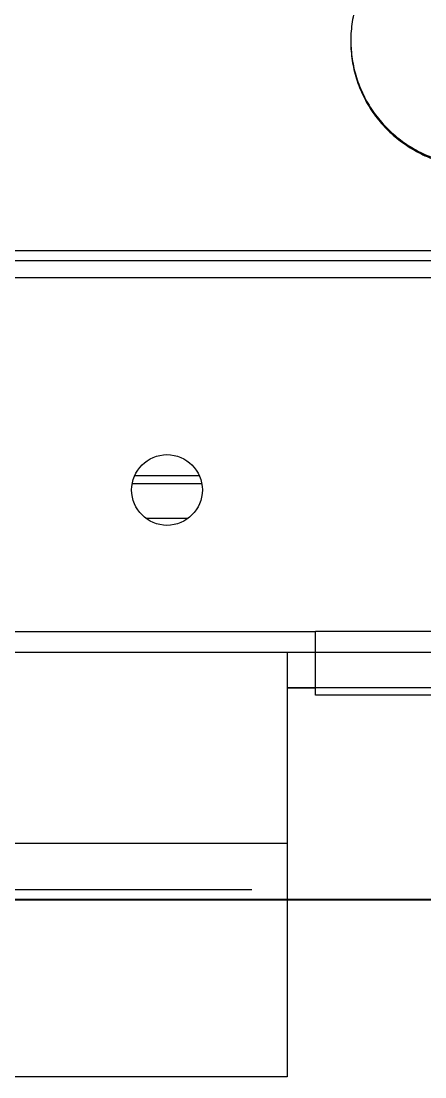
# Model space of a CAD drawing. Header units: millimetres. Extents: x 21899 to 38731, y -5425 to 3612.
# Drawn here: x 34141.1 to 34169.6, y -5423 to -5348.3 of the extents above; entities that cross this region are included whole.
import ezdxf

# ---------------------------------------------------------------- set-up
doc = ezdxf.new("R2010")
doc.units = ezdxf.units.MM

msp = doc.modelspace()

# ---------------------------------------------------------------- linework, layer by layer
at = {"color": 7, "linetype": 'Continuous'}
for p, q in [((34116.396, -5364.543), (34183.396, -5364.543)), ((34116.396, -5365.238), (34179.062, -5365.238)), ((34153.658, -5380.467), (34149.135, -5380.467)), ((34253.901, -5392.967), (31259.901, -5392.967)), ((34184.896, -5392.967), (34076.896, -5392.967)), ((34159.896, -5392.967), (34159.896, -5422.967)), ((34184.896, -5395.467), (34159.896, -5395.467)), ((34159.896, -5395.467), (34161.896, -5395.467)), ((34157.396, -5409.738), (31325.396, -5409.738)), ((30976.433, -5410.391), (34576.433, -5410.391)), ((34152.419, -5410.467), (34137.421, -5410.467)), ((34184.896, -5410.467), (34159.896, -5410.467)), ((34159.896, -5422.967), (34076.896, -5422.967))]:
    msp.add_line(p, q, dxfattribs=at)
at = {"color": 3, "linetype": 'Continuous'}
for p, q in [((34170.896, -5366.467), (34131.896, -5366.467)), ((34120.896, -5391.467), (34161.896, -5391.467)), ((34161.896, -5395.967), (34161.896, -5391.467)), ((34181.896, -5395.967), (34161.896, -5395.967))]:
    msp.add_line(p, q, dxfattribs=at)
at = {"color": 9, "linetype": 'Continuous'}
for p, q in [((34153.829, -5381.041), (34148.964, -5381.041)), ((34152.88, -5383.476), (34149.913, -5383.476)), ((34181.896, -5391.467), (34161.896, -5391.467)), ((34159.896, -5406.467), (34076.896, -5406.467))]:
    msp.add_line(p, q, dxfattribs=at)
for p, q in [((34251.901, -5410.467), (31261.901, -5410.467)), ((34159.896, -5410.467), (34076.896, -5410.467))]:
    msp.add_line(p, q)
at = {"color": 3, "linetype": 'Continuous'}
msp.add_circle((34151.396, -5381.467), 2.5, dxfattribs=at)
at = {"color": 7, "linetype": 'Continuous'}
for points, start_tangent, end_tangent in [([(34173.396, -5340.821), (34172.055, -5340.92), (34170.744, -5341.215), (34169.491, -5341.699), (34168.326, -5342.361), (34167.275, -5343.187), (34166.36, -5344.158), (34165.602, -5345.252), (34165.018, -5346.446), (34164.622, -5347.712), (34164.422, -5349.022), (34164.396, -5349.684)], (-1, 0), (0, -1)), ([(34164.396, -5349.684), (34164.397, -5349.771)], (0, -1), (0.009926, -0.999951)), ([(34164.396, -5349.771), (34164.422, -5350.433), (34164.622, -5351.743), (34165.018, -5353.009), (34165.602, -5354.203), (34166.36, -5355.297), (34167.275, -5356.268), (34168.326, -5357.094), (34169.491, -5357.756), (34170.744, -5358.24), (34172.055, -5358.535), (34173.39, -5358.634)], (0, -1), (1, -0.0007)), ([(34164.397, -5349.771), (34164.422, -5350.346), (34164.622, -5351.656), (34165.018, -5352.922), (34165.602, -5354.116), (34166.36, -5355.21), (34167.275, -5356.181), (34168.326, -5357.007), (34169.491, -5357.67), (34170.744, -5358.154), (34172.055, -5358.448), (34173.396, -5358.547)], (0.009926, -0.999951), (1, 0))]:
    msp.add_spline(points, degree=3, dxfattribs=dict(at, start_tangent=start_tangent, end_tangent=end_tangent))

doc.saveas('drawing.dxf')
